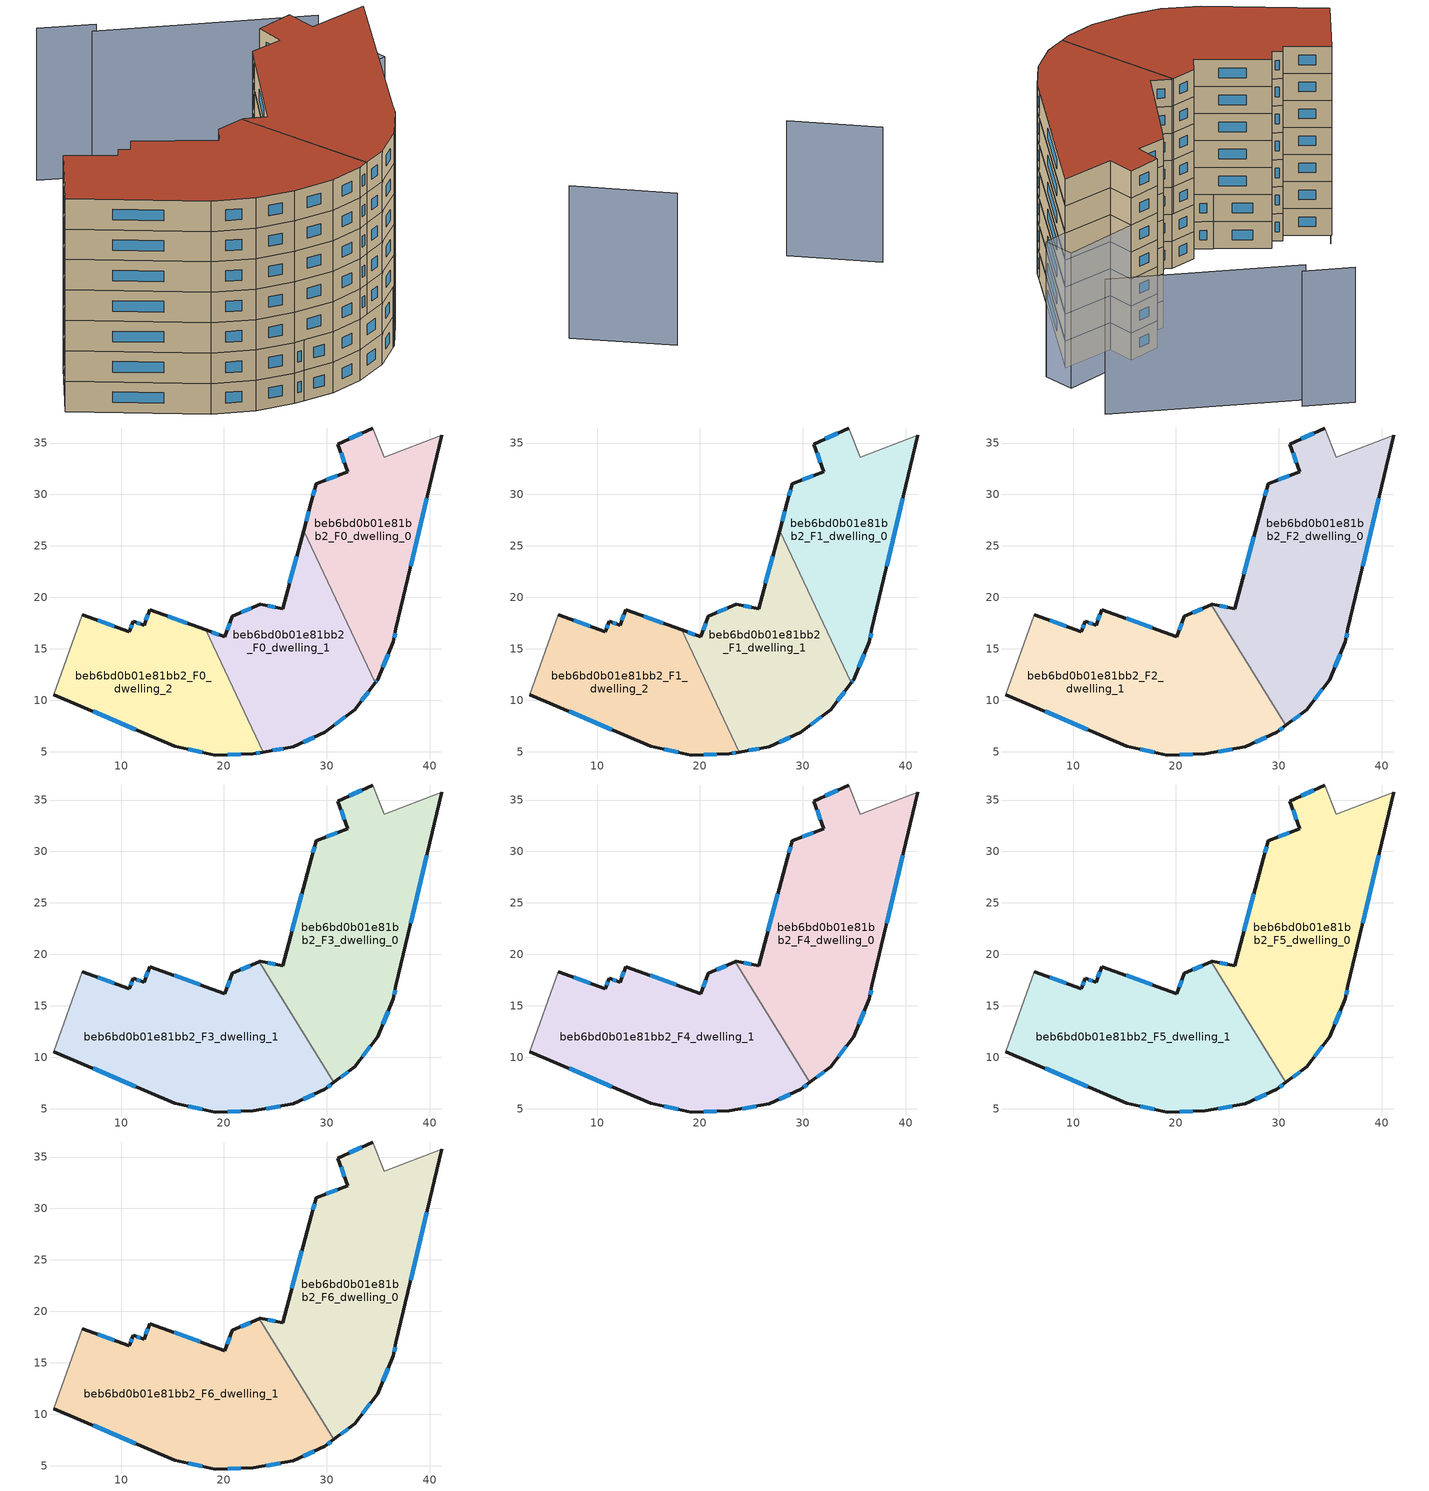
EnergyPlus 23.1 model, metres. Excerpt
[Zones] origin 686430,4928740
beb6bd0b01e81bb2_F0_dwelling_0
 floor ground (EU_floor_Construction): 41.17,35.74 36.71,16.94 36.44,15.68 34.94,12.01 34.69,11.69 27.74,26.5 28.48,29.28 28.97,31.05 32.02,32.22 31.08,34.9 34.48,36.46 35.6,33.6 z0
 wall outside (EU_wall_Construction): 34.48,36.46 31.08,34.9 32.02,32.22 28.97,31.05 28.48,29.28 27.74,26.5 / 34.69,11.69 34.94,12.01 36.44,15.68 36.71,16.94 41.17,35.74 z0:3
 wall adiabatic (EU_wall_Construction): 41.17,35.74 35.6,33.6 34.48,36.46 z0:3
 wall to beb6bd0b01e81bb2_F0_dwelling_1 (EU_wall_Construction): 27.74,26.5 34.69,11.69 z0:3
 window (EU_Window_Construction): 28.24,28.37 27.98,27.4 / 28.82,30.48 28.64,29.85 / 31.03,31.84 29.96,31.43 / 31.39,34.03 31.71,33.09 / 33.37,35.95 32.19,35.41 / 38.16,23.05 39.72,29.62 / 36.53,16.09 36.62,16.53 / 35.42,13.2 35.95,14.48 / 34.77,11.79 34.86,11.9 z0.98:2.02
beb6bd0b01e81bb2_F0_dwelling_1
 floor ground (EU_floor_Construction): 27.74,26.5 34.69,11.69 32.72,9.1 29.8,6.9 26.73,5.48 23.81,4.96 18.23,16.84 20.08,16.17 20.8,18.16 23.55,19.32 25.7,18.88 z0
 wall outside (EU_wall_Construction): 27.74,26.5 25.7,18.88 23.55,19.32 20.8,18.16 20.08,16.17 18.23,16.84 / 23.81,4.96 26.73,5.48 29.8,6.9 32.72,9.1 34.69,11.69 z0:3
 wall to beb6bd0b01e81bb2_F0_dwelling_2 (EU_wall_Construction): 18.23,16.84 23.81,4.96 z0:3
 window (EU_Window_Construction): 19.48,16.39 18.83,16.62 / 20.56,17.51 20.32,16.81 / 22.65,18.94 21.69,18.53 / 25,19.02 24.25,19.17 / 27.08,24.02 26.37,21.35 / 33.37,9.94 34.05,10.85 / 30.75,7.61 31.77,8.38 / 27.73,5.94 28.8,6.43 / 24.76,5.13 25.78,5.31 z0.98:2.02
beb6bd0b01e81bb2_F0_dwelling_2
 floor ground (EU_floor_Construction): 18.23,16.84 23.81,4.96 22.83,4.79 19.17,4.69 15.24,5.53 3.46,10.55 6.23,18.3 10.81,16.65 11.19,17.68 12.23,17.3 12.79,18.82 z0
 wall outside (EU_wall_Construction): 18.23,16.84 12.79,18.82 12.23,17.3 11.19,17.68 10.81,16.65 6.23,18.3 / 3.46,10.55 15.24,5.53 19.17,4.69 22.83,4.79 23.81,4.96 z0:3
 wall adiabatic (EU_wall_Construction): 6.23,18.3 3.46,10.55 z0:3
 window (EU_Window_Construction): 9.33,17.18 7.72,17.76 / 11.06,17.34 10.94,16.98 / 11.89,17.42 11.53,17.55 / 12.61,18.32 12.41,17.79 / 16.46,17.48 14.55,18.17 / 23.15,4.84 23.49,4.9 / 20.36,4.72 21.64,4.75 / 16.52,5.25 17.89,4.96 / 7.3,8.91 11.41,7.16 z0.98:2.02
beb6bd0b01e81bb2_F1_dwelling_0
 floor to beb6bd0b01e81bb2_F0_dwelling_0 (EU_floor_Construction): 41.17,35.74 36.71,16.94 36.44,15.68 34.94,12.01 34.69,11.69 27.74,26.5 28.48,29.28 28.97,31.05 32.02,32.22 31.08,34.9 34.48,36.46 35.6,33.6 z3
 wall outside (EU_wall_Construction): 34.48,36.46 31.08,34.9 32.02,32.22 28.97,31.05 28.48,29.28 27.74,26.5 / 34.69,11.69 34.94,12.01 36.44,15.68 36.71,16.94 41.17,35.74 z3:6
 wall adiabatic (EU_wall_Construction): 41.17,35.74 35.6,33.6 34.48,36.46 z3:6
 wall to beb6bd0b01e81bb2_F1_dwelling_1 (EU_wall_Construction): 27.74,26.5 34.69,11.69 z3:6
 window (EU_Window_Construction): 28.24,28.37 27.98,27.4 / 28.82,30.48 28.64,29.85 / 31.03,31.84 29.96,31.43 / 31.39,34.03 31.71,33.09 / 33.37,35.95 32.19,35.41 / 38.16,23.05 39.72,29.62 / 36.53,16.09 36.62,16.53 / 35.42,13.2 35.95,14.48 / 34.77,11.79 34.86,11.9 z3.98:5.02
beb6bd0b01e81bb2_F1_dwelling_1
 floor to beb6bd0b01e81bb2_F0_dwelling_1 (EU_floor_Construction): 27.74,26.5 34.69,11.69 32.72,9.1 29.79,6.9 26.73,5.48 23.81,4.96 18.23,16.84 20.08,16.17 20.79,18.16 23.54,19.32 25.7,18.88 z3
 wall outside (EU_wall_Construction): 27.74,26.5 25.7,18.88 23.55,19.32 20.8,18.16 20.08,16.17 18.23,16.84 / 23.81,4.96 26.73,5.48 29.8,6.9 32.72,9.1 34.69,11.69 z3:6
 wall to beb6bd0b01e81bb2_F1_dwelling_2 (EU_wall_Construction): 18.23,16.84 23.81,4.96 z3:6
 window (EU_Window_Construction): 19.48,16.39 18.83,16.62 / 20.56,17.51 20.32,16.81 / 22.65,18.94 21.69,18.53 / 25,19.02 24.25,19.17 / 27.08,24.02 26.37,21.35 / 33.37,9.94 34.05,10.85 / 30.75,7.61 31.77,8.38 / 27.73,5.94 28.8,6.43 / 24.76,5.13 25.78,5.31 z3.98:5.02
beb6bd0b01e81bb2_F1_dwelling_2
 floor to beb6bd0b01e81bb2_F0_dwelling_2 (EU_floor_Construction): 18.23,16.84 23.81,4.96 22.83,4.79 19.17,4.69 15.24,5.53 3.46,10.55 6.23,18.3 10.81,16.65 11.19,17.68 12.23,17.3 12.78,18.82 z3
 wall outside (EU_wall_Construction): 18.23,16.84 12.79,18.82 12.23,17.3 11.19,17.68 10.81,16.65 6.23,18.3 / 3.46,10.55 15.24,5.53 19.17,4.69 22.83,4.79 23.81,4.96 z3:6
 wall adiabatic (EU_wall_Construction): 6.23,18.3 3.46,10.55 z3:6
 window (EU_Window_Construction): 9.33,17.18 7.72,17.76 / 11.06,17.34 10.94,16.98 / 11.89,17.42 11.53,17.55 / 12.61,18.32 12.41,17.79 / 16.46,17.48 14.55,18.17 / 23.15,4.84 23.49,4.9 / 20.36,4.72 21.64,4.75 / 16.52,5.25 17.89,4.96 / 7.3,8.91 11.41,7.16 z3.98:5.02
beb6bd0b01e81bb2_F2_dwelling_0
 floor to beb6bd0b01e81bb2_F1_dwelling_0 (EU_floor_Construction): 41.17,35.74 36.71,16.94 36.44,15.68 34.94,12.01 34.69,11.69 27.74,26.5 28.48,29.28 28.97,31.05 32.02,32.22 31.08,34.9 34.48,36.46 35.6,33.6 z6
 floor to beb6bd0b01e81bb2_F1_dwelling_1 (EU_floor_Construction): 27.74,26.5 34.69,11.69 32.72,9.1 30.67,7.55 23.42,19.26 23.54,19.32 25.7,18.88 z6
 wall outside (EU_wall_Construction): 34.48,36.46 31.08,34.9 32.02,32.22 28.97,31.05 28.48,29.28 25.7,18.88 23.55,19.32 23.42,19.26 / 30.67,7.55 32.72,9.1 34.94,12.01 36.44,15.68 36.71,16.94 41.17,35.74 z6:9
 wall adiabatic (EU_wall_Construction): 41.17,35.74 35.6,33.6 34.48,36.46 z6:9
 wall to beb6bd0b01e81bb2_F2_dwelling_1 (EU_wall_Construction): 23.42,19.26 30.67,7.55 z6:9
 window (EU_Window_Construction): 25,19.02 24.25,19.17 / 27.58,25.89 26.61,22.26 / 28.82,30.48 28.64,29.85 / 31.03,31.84 29.96,31.43 / 31.39,34.03 31.71,33.09 / 33.37,35.95 32.19,35.41 / 38.16,23.05 39.72,29.62 / 36.53,16.09 36.62,16.53 / 35.42,13.2 35.95,14.48 / 33.44,10.04 34.22,11.06 / 31.34,8.05 32.06,8.59 z6.98:8.02
beb6bd0b01e81bb2_F2_dwelling_1
 floor to beb6bd0b01e81bb2_F1_dwelling_1 (EU_floor_Construction): 23.42,19.26 30.67,7.55 29.79,6.9 26.73,5.48 23.81,4.96 18.23,16.84 20.08,16.17 20.79,18.16 z6
 floor to beb6bd0b01e81bb2_F1_dwelling_2 (EU_floor_Construction): 18.23,16.84 23.81,4.96 22.83,4.79 19.17,4.69 15.24,5.53 3.46,10.55 6.23,18.3 10.81,16.65 11.19,17.68 12.23,17.3 12.78,18.82 z6
 wall outside (EU_wall_Construction): 3.46,10.55 15.24,5.53 19.17,4.69 22.83,4.79 26.73,5.48 29.8,6.9 30.67,7.55 / 23.42,19.26 20.8,18.16 20.08,16.17 12.79,18.82 12.23,17.3 11.19,17.68 10.81,16.65 6.23,18.3 z6:9
 wall adiabatic (EU_wall_Construction): 6.23,18.3 3.46,10.55 z6:9
 window (EU_Window_Construction): 16.52,5.25 17.89,4.96 / 7.3,8.91 11.41,7.16 / 9.33,17.18 7.72,17.76 / 11.06,17.34 10.94,16.98 / 11.89,17.42 11.53,17.55 / 12.61,18.32 12.41,17.79 / 17.71,17.03 15.16,17.95 / 20.56,17.51 20.32,16.81 / 22.57,18.9 21.65,18.52 / 30.08,7.11 30.39,7.34 / 27.73,5.94 28.8,6.43 / 24.1,5.01 25.47,5.25 / 20.36,4.72 21.64,4.75 z6.98:8.02
beb6bd0b01e81bb2_F3_dwelling_0
 floor to beb6bd0b01e81bb2_F2_dwelling_0 (EU_floor_Construction): 41.17,35.74 36.71,16.94 36.44,15.68 34.94,12.01 32.72,9.1 30.67,7.55 23.42,19.26 23.54,19.32 25.7,18.88 28.48,29.28 28.97,31.05 32.02,32.22 31.08,34.9 34.48,36.46 35.6,33.6 z9
 wall outside (EU_wall_Construction): 34.48,36.46 31.08,34.9 32.02,32.22 28.97,31.05 28.48,29.28 25.7,18.88 23.55,19.32 23.42,19.26 / 30.67,7.55 32.72,9.1 34.94,12.01 36.44,15.68 36.71,16.94 41.17,35.74 z9:12
 wall adiabatic (EU_wall_Construction): 41.17,35.74 35.6,33.6 34.48,36.46 z9:12
 wall to beb6bd0b01e81bb2_F3_dwelling_1 (EU_wall_Construction): 23.42,19.26 30.67,7.55 z9:12
 window (EU_Window_Construction): 25,19.02 24.25,19.17 / 27.58,25.89 26.61,22.26 / 28.82,30.48 28.64,29.85 / 31.03,31.84 29.96,31.43 / 31.39,34.03 31.71,33.09 / 33.37,35.95 32.19,35.41 / 38.16,23.05 39.72,29.62 / 36.53,16.09 36.62,16.53 / 35.42,13.2 35.95,14.48 / 33.44,10.04 34.22,11.06 / 31.34,8.05 32.06,8.59 z9.98:11.02
beb6bd0b01e81bb2_F3_dwelling_1
 floor to beb6bd0b01e81bb2_F2_dwelling_1 (EU_floor_Construction): 23.42,19.26 30.67,7.55 29.79,6.9 26.73,5.48 22.83,4.79 19.17,4.69 15.24,5.53 3.46,10.55 6.23,18.3 10.81,16.65 11.19,17.68 12.23,17.3 12.78,18.82 20.08,16.17 20.79,18.16 z9
 wall outside (EU_wall_Construction): 3.46,10.55 15.24,5.53 19.17,4.69 22.83,4.79 26.73,5.48 29.8,6.9 30.67,7.55 / 23.42,19.26 20.8,18.16 20.08,16.17 12.79,18.82 12.23,17.3 11.19,17.68 10.81,16.65 6.23,18.3 z9:12
 wall adiabatic (EU_wall_Construction): 6.23,18.3 3.46,10.55 z9:12
 window (EU_Window_Construction): 16.52,5.25 17.89,4.96 / 7.3,8.91 11.41,7.16 / 9.33,17.18 7.72,17.76 / 11.06,17.34 10.94,16.98 / 11.89,17.42 11.53,17.55 / 12.61,18.32 12.41,17.79 / 17.71,17.03 15.16,17.95 / 20.56,17.51 20.32,16.81 / 22.57,18.9 21.65,18.52 / 30.08,7.11 30.39,7.34 / 27.73,5.94 28.8,6.43 / 24.1,5.01 25.47,5.25 / 20.36,4.72 21.64,4.75 z9.98:11.02
beb6bd0b01e81bb2_F4_dwelling_0
 floor to beb6bd0b01e81bb2_F3_dwelling_0 (EU_floor_Construction): 41.17,35.74 36.71,16.94 36.44,15.68 34.94,12.01 32.72,9.1 30.67,7.55 23.42,19.26 23.54,19.32 25.7,18.88 28.48,29.28 28.97,31.05 32.02,32.22 31.08,34.9 34.48,36.46 35.6,33.6 z12
 wall outside (EU_wall_Construction): 34.48,36.46 31.08,34.9 32.02,32.22 28.97,31.05 28.48,29.28 25.7,18.88 23.55,19.32 23.42,19.26 / 30.67,7.55 32.72,9.1 34.94,12.01 36.44,15.68 36.71,16.94 41.17,35.74 z12:15
 wall adiabatic (EU_wall_Construction): 41.17,35.74 35.6,33.6 34.48,36.46 z12:15
 wall to beb6bd0b01e81bb2_F4_dwelling_1 (EU_wall_Construction): 23.42,19.26 30.67,7.55 z12:15
 window (EU_Window_Construction): 25,19.02 24.25,19.17 / 27.58,25.89 26.61,22.26 / 28.82,30.48 28.64,29.85 / 31.03,31.84 29.96,31.43 / 31.39,34.03 31.71,33.09 / 33.37,35.95 32.19,35.41 / 38.16,23.05 39.72,29.62 / 36.53,16.09 36.62,16.53 / 35.42,13.2 35.95,14.48 / 33.44,10.04 34.22,11.06 / 31.34,8.05 32.06,8.59 z12.98:14.02
beb6bd0b01e81bb2_F4_dwelling_1
 floor to beb6bd0b01e81bb2_F3_dwelling_1 (EU_floor_Construction): 23.42,19.26 30.67,7.55 29.79,6.9 26.73,5.48 22.83,4.79 19.17,4.69 15.24,5.53 3.46,10.55 6.23,18.3 10.81,16.65 11.19,17.68 12.23,17.3 12.78,18.82 20.08,16.17 20.79,18.16 z12
 wall outside (EU_wall_Construction): 3.46,10.55 15.24,5.53 19.17,4.69 22.83,4.79 26.73,5.48 29.8,6.9 30.67,7.55 / 23.42,19.26 20.8,18.16 20.08,16.17 12.79,18.82 12.23,17.3 11.19,17.68 10.81,16.65 6.23,18.3 z12:15
 wall adiabatic (EU_wall_Construction): 6.23,18.3 3.46,10.55 z12:15
 window (EU_Window_Construction): 16.52,5.25 17.89,4.96 / 7.3,8.91 11.41,7.16 / 9.33,17.18 7.72,17.76 / 11.06,17.34 10.94,16.98 / 11.89,17.42 11.53,17.55 / 12.61,18.32 12.41,17.79 / 17.71,17.03 15.16,17.95 / 20.56,17.51 20.32,16.81 / 22.57,18.9 21.65,18.52 / 30.08,7.11 30.39,7.34 / 27.73,5.94 28.8,6.43 / 24.1,5.01 25.47,5.25 / 20.36,4.72 21.64,4.75 z12.98:14.02
beb6bd0b01e81bb2_F5_dwelling_0
 floor to beb6bd0b01e81bb2_F4_dwelling_0 (EU_floor_Construction): 41.17,35.74 36.71,16.94 36.44,15.68 34.94,12.01 32.72,9.1 30.67,7.55 23.42,19.26 23.54,19.32 25.7,18.88 28.48,29.28 28.97,31.05 32.02,32.22 31.08,34.9 34.48,36.46 35.6,33.6 z15
 wall outside (EU_wall_Construction): 34.48,36.46 31.08,34.9 32.02,32.22 28.97,31.05 28.48,29.28 25.7,18.88 23.55,19.32 23.42,19.26 / 30.67,7.55 32.72,9.1 34.94,12.01 36.44,15.68 36.71,16.94 41.17,35.74 z15:18
 wall adiabatic (EU_wall_Construction): 41.17,35.74 35.6,33.6 34.48,36.46 z15:18
 wall to beb6bd0b01e81bb2_F5_dwelling_1 (EU_wall_Construction): 23.42,19.26 30.67,7.55 z15:18
 window (EU_Window_Construction): 25,19.02 24.25,19.17 / 27.58,25.89 26.61,22.26 / 28.82,30.48 28.64,29.85 / 31.03,31.84 29.96,31.43 / 31.39,34.03 31.71,33.09 / 33.37,35.95 32.19,35.41 / 38.16,23.05 39.72,29.62 / 36.53,16.09 36.62,16.53 / 35.42,13.2 35.95,14.48 / 33.44,10.04 34.22,11.06 / 31.34,8.05 32.06,8.59 z15.98:17.02
beb6bd0b01e81bb2_F5_dwelling_1
 floor to beb6bd0b01e81bb2_F4_dwelling_1 (EU_floor_Construction): 23.42,19.26 30.67,7.55 29.79,6.9 26.73,5.48 22.83,4.79 19.17,4.69 15.24,5.53 3.46,10.55 6.23,18.3 10.81,16.65 11.19,17.68 12.23,17.3 12.78,18.82 20.08,16.17 20.79,18.16 z15
 wall outside (EU_wall_Construction): 3.46,10.55 15.24,5.53 19.17,4.69 22.83,4.79 26.73,5.48 29.8,6.9 30.67,7.55 / 23.42,19.26 20.8,18.16 20.08,16.17 12.79,18.82 12.23,17.3 11.19,17.68 10.81,16.65 6.23,18.3 z15:18
 wall adiabatic (EU_wall_Construction): 6.23,18.3 3.46,10.55 z15:18
 window (EU_Window_Construction): 16.52,5.25 17.89,4.96 / 7.3,8.91 11.41,7.16 / 9.33,17.18 7.72,17.76 / 11.06,17.34 10.94,16.98 / 11.89,17.42 11.53,17.55 / 12.61,18.32 12.41,17.79 / 17.71,17.03 15.16,17.95 / 20.56,17.51 20.32,16.81 / 22.57,18.9 21.65,18.52 / 30.08,7.11 30.39,7.34 / 27.73,5.94 28.8,6.43 / 24.1,5.01 25.47,5.25 / 20.36,4.72 21.64,4.75 z15.98:17.02
beb6bd0b01e81bb2_F6_dwelling_0
 floor to beb6bd0b01e81bb2_F5_dwelling_0 (EU_floor_Construction): 41.17,35.74 36.71,16.94 36.44,15.68 34.94,12.01 32.72,9.1 30.67,7.55 23.42,19.26 23.54,19.32 25.7,18.88 28.48,29.28 28.97,31.05 32.02,32.22 31.08,34.9 34.48,36.46 35.6,33.6 z18
 wall outside (EU_wall_Construction): 34.48,36.46 31.08,34.9 32.02,32.22 28.97,31.05 28.48,29.28 25.7,18.88 23.55,19.32 23.42,19.26 / 30.67,7.55 32.72,9.1 34.94,12.01 36.44,15.68 36.71,16.94 41.17,35.74 z18:21
 wall adiabatic (EU_wall_Construction): 41.17,35.74 35.6,33.6 34.48,36.46 z18:21
 wall to beb6bd0b01e81bb2_F6_dwelling_1 (EU_wall_Construction): 23.42,19.26 30.67,7.55 z18:21
 window (EU_Window_Construction): 25,19.02 24.25,19.17 / 27.58,25.89 26.61,22.26 / 28.82,30.48 28.64,29.85 / 31.03,31.84 29.96,31.43 / 31.39,34.03 31.71,33.09 / 33.37,35.95 32.19,35.41 / 38.16,23.05 39.72,29.62 / 36.53,16.09 36.62,16.53 / 35.42,13.2 35.95,14.48 / 33.44,10.04 34.22,11.06 / 31.34,8.05 32.06,8.59 z18.98:20.02
 roof outside (EU_roof_Construction): 34.94,12.01 36.44,15.68 36.71,16.94 41.17,35.74 35.6,33.6 34.48,36.46 31.08,34.9 32.02,32.22 28.97,31.05 28.48,29.28 25.7,18.88 23.55,19.32 23.42,19.26 30.67,7.55 32.72,9.1 z21
beb6bd0b01e81bb2_F6_dwelling_1
 floor to beb6bd0b01e81bb2_F5_dwelling_1 (EU_floor_Construction): 23.42,19.26 30.67,7.55 29.79,6.9 26.73,5.48 22.83,4.79 19.17,4.69 15.24,5.53 3.46,10.55 6.23,18.3 10.81,16.65 11.19,17.68 12.23,17.3 12.78,18.82 20.08,16.17 20.79,18.16 z18
 wall outside (EU_wall_Construction): 3.46,10.55 15.24,5.53 19.17,4.69 22.83,4.79 26.73,5.48 29.8,6.9 30.67,7.55 / 23.42,19.26 20.8,18.16 20.08,16.17 12.79,18.82 12.23,17.3 11.19,17.68 10.81,16.65 6.23,18.3 z18:21
 wall adiabatic (EU_wall_Construction): 6.23,18.3 3.46,10.55 z18:21
 window (EU_Window_Construction): 16.52,5.25 17.89,4.96 / 7.3,8.91 11.41,7.16 / 9.33,17.18 7.72,17.76 / 11.06,17.34 10.94,16.98 / 11.89,17.42 11.53,17.55 / 12.61,18.32 12.41,17.79 / 17.71,17.03 15.16,17.95 / 20.56,17.51 20.32,16.81 / 22.57,18.9 21.65,18.52 / 30.08,7.11 30.39,7.34 / 27.73,5.94 28.8,6.43 / 24.1,5.01 25.47,5.25 / 20.36,4.72 21.64,4.75 z18.98:20.02
 roof outside (EU_roof_Construction): 29.8,6.9 30.67,7.55 23.42,19.26 20.8,18.16 20.08,16.17 12.79,18.82 12.23,17.3 11.19,17.68 10.81,16.65 6.23,18.3 3.46,10.55 15.24,5.53 19.17,4.69 22.83,4.79 26.73,5.48 z21
shading: 58.18,3.18 49.82,7.88 / 6.99,19.99 3.46,10.55 / 22.23,51.81 17.05,52.95 / 41.02,46.45 21.41,50.66 / 34.32,36.39 42.16,39.99 / 42.16,39.99 43.6,36.85 / 43.6,36.85 35.76,33.25 / 35.76,33.25 34.32,36.39 z0:15
[Building]
EU S2 Campaign: North Axis=0; Terrain=City; Solar Distribution=FullExterior
[Site:Location]
Bologna: Latitude=44.5; Longitude=11.25; Time Zone=1; Elevation=37
[SizingPeriod:WeatherFileDays]
AnnualSizingPeriod: Begin Month=1; Begin Day of Month=1; End Month=12; End Day of Month=31; Day of Week for Start Day=Monday; Use Weather File Daylight Saving Period=No; Use Weather File Rain and Snow Indicators=No
[MATERIAL]
EU_InternalMass_Material: Roughness=MediumRough; Thickness=0.1; Conductivity=1; Density=1800; Specific Heat=900; Thermal Absorptance=0.9; Solar Absorptance=0.7; Visible Absorptance=0.7
[MATERIAL:NOMASS] Roughness=MediumRough; Thermal Absorptance=0.9; Solar Absorptance=0.7; Visible Absorptance=0.7
Name | Thermal Resistance
EU_wall_NoMass | 0.905828
EU_roof_NoMass | 0.37593
EU_floor_NoMass | 0.67114
[WINDOWMATERIAL:SIMPLEGLAZINGSYSTEM]
EU_Window_SimpleGlazing: UFactor=4.52486; Solar Heat Gain Coefficient=0.85; Visible Transmittance=0.85
[CONSTRUCTION]
EU_wall_Construction: EU_wall_NoMass
EU_roof_Construction: EU_roof_NoMass
EU_floor_Construction: EU_floor_NoMass
EU_InternalMass_Construction: EU_InternalMass_Material
EU_Window_Construction: EU_Window_SimpleGlazing
[ZONE] Type=1; Multiplier=1; Ceiling Height=autocalculate; Floor Area=autocalculate; Part of Total Floor Area=Yes
Name | Volume
beb6bd0b01e81bb2_F0_dwelling_0; beb6bd0b01e81bb2_F1_dwelling_0 | 526.942
beb6bd0b01e81bb2_F2_dwelling_0 | 790.43
beb6bd0b01e81bb2_F3_dwelling_0; beb6bd0b01e81bb2_F4_dwelling_0; beb6bd0b01e81bb2_F5_dwelling_0; beb6bd0b01e81bb2_F6_dwelling_0 | 790.437
beb6bd0b01e81bb2_F0_dwelling_1 | 526.95
beb6bd0b01e81bb2_F1_dwelling_1 | 526.948
beb6bd0b01e81bb2_F2_dwelling_1 | 790.395
beb6bd0b01e81bb2_F3_dwelling_1; beb6bd0b01e81bb2_F4_dwelling_1; beb6bd0b01e81bb2_F5_dwelling_1; beb6bd0b01e81bb2_F6_dwelling_1 | 790.4
beb6bd0b01e81bb2_F0_dwelling_2 | 526.937
beb6bd0b01e81bb2_F1_dwelling_2 | 526.939
[INTERNALMASS] Construction=EU_InternalMass_Construction
Name | Zone or ZoneList | Surface Area
beb6bd0b01e81bb2_F0_dwelling_0_EU_InternalMass | beb6bd0b01e81bb2_F0_dwelling_0 | 175.647
beb6bd0b01e81bb2_F0_dwelling_1_EU_InternalMass | beb6bd0b01e81bb2_F0_dwelling_1 | 175.65
beb6bd0b01e81bb2_F0_dwelling_2_EU_InternalMass | beb6bd0b01e81bb2_F0_dwelling_2 | 175.646
beb6bd0b01e81bb2_F1_dwelling_0_EU_InternalMass | beb6bd0b01e81bb2_F1_dwelling_0 | 175.647
beb6bd0b01e81bb2_F1_dwelling_1_EU_InternalMass | beb6bd0b01e81bb2_F1_dwelling_1 | 175.65
beb6bd0b01e81bb2_F1_dwelling_2_EU_InternalMass | beb6bd0b01e81bb2_F1_dwelling_2 | 175.646
beb6bd0b01e81bb2_F2_dwelling_0_EU_InternalMass | beb6bd0b01e81bb2_F2_dwelling_0 | 263.479
beb6bd0b01e81bb2_F2_dwelling_1_EU_InternalMass | beb6bd0b01e81bb2_F2_dwelling_1 | 263.466
beb6bd0b01e81bb2_F3_dwelling_0_EU_InternalMass | beb6bd0b01e81bb2_F3_dwelling_0 | 263.479
beb6bd0b01e81bb2_F3_dwelling_1_EU_InternalMass | beb6bd0b01e81bb2_F3_dwelling_1 | 263.466
beb6bd0b01e81bb2_F4_dwelling_0_EU_InternalMass | beb6bd0b01e81bb2_F4_dwelling_0 | 263.479
beb6bd0b01e81bb2_F4_dwelling_1_EU_InternalMass | beb6bd0b01e81bb2_F4_dwelling_1 | 263.466
beb6bd0b01e81bb2_F5_dwelling_0_EU_InternalMass | beb6bd0b01e81bb2_F5_dwelling_0 | 263.479
beb6bd0b01e81bb2_F5_dwelling_1_EU_InternalMass | beb6bd0b01e81bb2_F5_dwelling_1 | 263.466
beb6bd0b01e81bb2_F6_dwelling_0_EU_InternalMass | beb6bd0b01e81bb2_F6_dwelling_0 | 263.479
beb6bd0b01e81bb2_F6_dwelling_1_EU_InternalMass | beb6bd0b01e81bb2_F6_dwelling_1 | 263.466
[OTHEREQUIPMENT] Fuel Type=Electricity; Design Level Calculation Method=Watts/Area; Power per Zone Floor Area=1; Fraction Latent=0; Fraction Radiant=0; Fraction Lost=0; Carbon Dioxide Generation Rate=0; EndUse Subcategory=EU_Step8_InternalGains
Name | Zone or ZoneList or Space or SpaceList | Schedule
EU_Step8_InternalGain_beb6bd0b01e81bb2_F0_dwelling_0_f000 | beb6bd0b01e81bb2_F0_dwelling_0 | EU_Step8_GainSchedule_beb6bd0b01e81bb2_F0_dwelling_0_f000
EU_Step8_InternalGain_beb6bd0b01e81bb2_F0_dwelling_1_f000 | beb6bd0b01e81bb2_F0_dwelling_1 | EU_Step8_GainSchedule_beb6bd0b01e81bb2_F0_dwelling_1_f000
EU_Step8_InternalGain_beb6bd0b01e81bb2_F0_dwelling_2_f000 | beb6bd0b01e81bb2_F0_dwelling_2 | EU_Step8_GainSchedule_beb6bd0b01e81bb2_F0_dwelling_2_f000
EU_Step8_InternalGain_beb6bd0b01e81bb2_F1_dwelling_0_f000 | beb6bd0b01e81bb2_F1_dwelling_0 | EU_Step8_GainSchedule_beb6bd0b01e81bb2_F1_dwelling_0_f000
EU_Step8_InternalGain_beb6bd0b01e81bb2_F1_dwelling_1_f000 | beb6bd0b01e81bb2_F1_dwelling_1 | EU_Step8_GainSchedule_beb6bd0b01e81bb2_F1_dwelling_1_f000
EU_Step8_InternalGain_beb6bd0b01e81bb2_F1_dwelling_2_f000 | beb6bd0b01e81bb2_F1_dwelling_2 | EU_Step8_GainSchedule_beb6bd0b01e81bb2_F1_dwelling_2_f000
EU_Step8_InternalGain_beb6bd0b01e81bb2_F2_dwelling_0_f000 | beb6bd0b01e81bb2_F2_dwelling_0 | EU_Step8_GainSchedule_beb6bd0b01e81bb2_F2_dwelling_0_f000
EU_Step8_InternalGain_beb6bd0b01e81bb2_F2_dwelling_1_f000 | beb6bd0b01e81bb2_F2_dwelling_1 | EU_Step8_GainSchedule_beb6bd0b01e81bb2_F2_dwelling_1_f000
EU_Step8_InternalGain_beb6bd0b01e81bb2_F3_dwelling_0_f000 | beb6bd0b01e81bb2_F3_dwelling_0 | EU_Step8_GainSchedule_beb6bd0b01e81bb2_F3_dwelling_0_f000
EU_Step8_InternalGain_beb6bd0b01e81bb2_F3_dwelling_1_f000 | beb6bd0b01e81bb2_F3_dwelling_1 | EU_Step8_GainSchedule_beb6bd0b01e81bb2_F3_dwelling_1_f000
EU_Step8_InternalGain_beb6bd0b01e81bb2_F4_dwelling_0_f000 | beb6bd0b01e81bb2_F4_dwelling_0 | EU_Step8_GainSchedule_beb6bd0b01e81bb2_F4_dwelling_0_f000
EU_Step8_InternalGain_beb6bd0b01e81bb2_F4_dwelling_1_f000 | beb6bd0b01e81bb2_F4_dwelling_1 | EU_Step8_GainSchedule_beb6bd0b01e81bb2_F4_dwelling_1_f000
EU_Step8_InternalGain_beb6bd0b01e81bb2_F5_dwelling_0_f000 | beb6bd0b01e81bb2_F5_dwelling_0 | EU_Step8_GainSchedule_beb6bd0b01e81bb2_F5_dwelling_0_f000
EU_Step8_InternalGain_beb6bd0b01e81bb2_F5_dwelling_1_f000 | beb6bd0b01e81bb2_F5_dwelling_1 | EU_Step8_GainSchedule_beb6bd0b01e81bb2_F5_dwelling_1_f000
EU_Step8_InternalGain_beb6bd0b01e81bb2_F6_dwelling_0_f000 | beb6bd0b01e81bb2_F6_dwelling_0 | EU_Step8_GainSchedule_beb6bd0b01e81bb2_F6_dwelling_0_f000
EU_Step8_InternalGain_beb6bd0b01e81bb2_F6_dwelling_1_f000 | beb6bd0b01e81bb2_F6_dwelling_1 | EU_Step8_GainSchedule_beb6bd0b01e81bb2_F6_dwelling_1_f000
[ZONEVENTILATION:DESIGNFLOWRATE] Schedule=EU_AlwaysOn; Design Flow Rate Calculation Method=AirChanges/Hour; Air Changes per Hour=0.73129; Ventilation Type=Natural; Fan Pressure Rise=0; Fan Total Efficiency=1; Constant Term Coefficient=1; Temperature Term Coefficient=0; Velocity Term Coefficient=0; Velocity Squared Term Coefficient=0; Minimum Indoor Temperature=-100; Maximum Indoor Temperature=100; Delta Temperature=-100; Minimum Outdoor Temperature=-100; Maximum Outdoor Temperature=100; Maximum Wind Speed=40
Name | Zone or ZoneList or Space or SpaceList
EU_ConstantAir_beb6bd0b01e81bb2_F0_dwelling_0 | beb6bd0b01e81bb2_F0_dwelling_0
EU_ConstantAir_beb6bd0b01e81bb2_F0_dwelling_1 | beb6bd0b01e81bb2_F0_dwelling_1
EU_ConstantAir_beb6bd0b01e81bb2_F0_dwelling_2 | beb6bd0b01e81bb2_F0_dwelling_2
EU_ConstantAir_beb6bd0b01e81bb2_F1_dwelling_0 | beb6bd0b01e81bb2_F1_dwelling_0
EU_ConstantAir_beb6bd0b01e81bb2_F1_dwelling_1 | beb6bd0b01e81bb2_F1_dwelling_1
EU_ConstantAir_beb6bd0b01e81bb2_F1_dwelling_2 | beb6bd0b01e81bb2_F1_dwelling_2
EU_ConstantAir_beb6bd0b01e81bb2_F2_dwelling_0 | beb6bd0b01e81bb2_F2_dwelling_0
EU_ConstantAir_beb6bd0b01e81bb2_F2_dwelling_1 | beb6bd0b01e81bb2_F2_dwelling_1
EU_ConstantAir_beb6bd0b01e81bb2_F3_dwelling_0 | beb6bd0b01e81bb2_F3_dwelling_0
EU_ConstantAir_beb6bd0b01e81bb2_F3_dwelling_1 | beb6bd0b01e81bb2_F3_dwelling_1
EU_ConstantAir_beb6bd0b01e81bb2_F4_dwelling_0 | beb6bd0b01e81bb2_F4_dwelling_0
EU_ConstantAir_beb6bd0b01e81bb2_F4_dwelling_1 | beb6bd0b01e81bb2_F4_dwelling_1
EU_ConstantAir_beb6bd0b01e81bb2_F5_dwelling_0 | beb6bd0b01e81bb2_F5_dwelling_0
EU_ConstantAir_beb6bd0b01e81bb2_F5_dwelling_1 | beb6bd0b01e81bb2_F5_dwelling_1
EU_ConstantAir_beb6bd0b01e81bb2_F6_dwelling_0 | beb6bd0b01e81bb2_F6_dwelling_0
EU_ConstantAir_beb6bd0b01e81bb2_F6_dwelling_1 | beb6bd0b01e81bb2_F6_dwelling_1
[HVACTEMPLATE:THERMOSTAT] Constant Heating Setpoint=20; Constant Cooling Setpoint=50
EU_HeatOnly_beb6bd0b01e81bb2_F0_dwelling_0; EU_HeatOnly_beb6bd0b01e81bb2_F0_dwelling_1; EU_HeatOnly_beb6bd0b01e81bb2_F0_dwelling_2; EU_HeatOnly_beb6bd0b01e81bb2_F1_dwelling_0; EU_HeatOnly_beb6bd0b01e81bb2_F1_dwelling_1; EU_HeatOnly_beb6bd0b01e81bb2_F1_dwelling_2; EU_HeatOnly_beb6bd0b01e81bb2_F2_dwelling_0; EU_HeatOnly_beb6bd0b01e81bb2_F2_dwelling_1; EU_HeatOnly_beb6bd0b01e81bb2_F3_dwelling_0; EU_HeatOnly_beb6bd0b01e81bb2_F3_dwelling_1; EU_HeatOnly_beb6bd0b01e81bb2_F4_dwelling_0; EU_HeatOnly_beb6bd0b01e81bb2_F4_dwelling_1; EU_HeatOnly_beb6bd0b01e81bb2_F5_dwelling_0; EU_HeatOnly_beb6bd0b01e81bb2_F5_dwelling_1; EU_HeatOnly_beb6bd0b01e81bb2_F6_dwelling_0; EU_HeatOnly_beb6bd0b01e81bb2_F6_dwelling_1
[HVACTEMPLATE:ZONE:IDEALLOADSAIRSYSTEM] System Availability Schedule=EU_AlwaysOn; Maximum Heating Supply Air Temperature=50; Minimum Cooling Supply Air Temperature=13; Maximum Heating Supply Air Humidity Ratio=0.0156; Minimum Cooling Supply Air Humidity Ratio=0.0077; Heating Limit=NoLimit; Cooling Limit=NoLimit; Heating Availability Schedule=EU_AlwaysOn; Cooling Availability Schedule=EU_CoolingOff; Dehumidification Control Type=ConstantSensibleHeatRatio; Cooling Sensible Heat Ratio=0.7; Dehumidification Setpoint=60; Humidification Control Type=None; Humidification Setpoint=30; Outdoor Air Method=None; Outdoor Air Flow Rate per Person=0.00944; Outdoor Air Flow Rate per Zone Floor Area=0; Outdoor Air Flow Rate per Zone=0; Demand Controlled Ventilation Type=None; Outdoor Air Economizer Type=NoEconomizer; Heat Recovery Type=None; Sensible Heat Recovery Effectiveness=0.7; Latent Heat Recovery Effectiveness=0.65
Name | Template Thermostat
beb6bd0b01e81bb2_F0_dwelling_0 | EU_HeatOnly_beb6bd0b01e81bb2_F0_dwelling_0
beb6bd0b01e81bb2_F0_dwelling_1 | EU_HeatOnly_beb6bd0b01e81bb2_F0_dwelling_1
beb6bd0b01e81bb2_F0_dwelling_2 | EU_HeatOnly_beb6bd0b01e81bb2_F0_dwelling_2
beb6bd0b01e81bb2_F1_dwelling_0 | EU_HeatOnly_beb6bd0b01e81bb2_F1_dwelling_0
beb6bd0b01e81bb2_F1_dwelling_1 | EU_HeatOnly_beb6bd0b01e81bb2_F1_dwelling_1
beb6bd0b01e81bb2_F1_dwelling_2 | EU_HeatOnly_beb6bd0b01e81bb2_F1_dwelling_2
beb6bd0b01e81bb2_F2_dwelling_0 | EU_HeatOnly_beb6bd0b01e81bb2_F2_dwelling_0
beb6bd0b01e81bb2_F2_dwelling_1 | EU_HeatOnly_beb6bd0b01e81bb2_F2_dwelling_1
beb6bd0b01e81bb2_F3_dwelling_0 | EU_HeatOnly_beb6bd0b01e81bb2_F3_dwelling_0
beb6bd0b01e81bb2_F3_dwelling_1 | EU_HeatOnly_beb6bd0b01e81bb2_F3_dwelling_1
beb6bd0b01e81bb2_F4_dwelling_0 | EU_HeatOnly_beb6bd0b01e81bb2_F4_dwelling_0
beb6bd0b01e81bb2_F4_dwelling_1 | EU_HeatOnly_beb6bd0b01e81bb2_F4_dwelling_1
beb6bd0b01e81bb2_F5_dwelling_0 | EU_HeatOnly_beb6bd0b01e81bb2_F5_dwelling_0
beb6bd0b01e81bb2_F5_dwelling_1 | EU_HeatOnly_beb6bd0b01e81bb2_F5_dwelling_1
beb6bd0b01e81bb2_F6_dwelling_0 | EU_HeatOnly_beb6bd0b01e81bb2_F6_dwelling_0
beb6bd0b01e81bb2_F6_dwelling_1 | EU_HeatOnly_beb6bd0b01e81bb2_F6_dwelling_1
[SIZING:ZONE] Zone Cooling Design Supply Air Temperature Input Method=SupplyAirTemperature; Zone Cooling Design Supply Air Temperature=13; Zone Heating Design Supply Air Temperature Input Method=SupplyAirTemperature; Zone Heating Design Supply Air Temperature=50; Zone Cooling Design Supply Air Humidity Ratio=0.008; Zone Heating Design Supply Air Humidity Ratio=0.008; Cooling Design Air Flow Method=DesignDay; Cooling Design Air Flow Rate=0; Cooling Minimum Air Flow per Zone Floor Area=0.000762; Cooling Minimum Air Flow=0; Cooling Minimum Air Flow Fraction=0.2; Heating Design Air Flow Method=DesignDay; Heating Design Air Flow Rate=0; Heating Maximum Air Flow per Zone Floor Area=0.002032; Heating Maximum Air Flow=0.141576; Heating Maximum Air Flow Fraction=0.3; Account for Dedicated Outdoor Air System=No; Dedicated Outdoor Air System Control Strategy=NeutralSupplyAir; Dedicated Outdoor Air Low Setpoint Temperature for Design=autosize; Dedicated Outdoor Air High Setpoint Temperature for Design=autosize; Zone Load Sizing Method=Sensible Load Only No Latent Load; Zone Latent Cooling Design Supply Air Humidity Ratio Input Method=HumidityRatioDifference; Zone Cooling Design Supply Air Humidity Ratio Difference=0.005; Zone Latent Heating Design Supply Air Humidity Ratio Input Method=HumidityRatioDifference; Zone Humidification Design Supply Air Humidity Ratio Difference=0.005
beb6bd0b01e81bb2_F0_dwelling_0; beb6bd0b01e81bb2_F0_dwelling_1; beb6bd0b01e81bb2_F0_dwelling_2; beb6bd0b01e81bb2_F1_dwelling_0; beb6bd0b01e81bb2_F1_dwelling_1; beb6bd0b01e81bb2_F1_dwelling_2; beb6bd0b01e81bb2_F2_dwelling_0; beb6bd0b01e81bb2_F2_dwelling_1; beb6bd0b01e81bb2_F3_dwelling_0; beb6bd0b01e81bb2_F3_dwelling_1; beb6bd0b01e81bb2_F4_dwelling_0; beb6bd0b01e81bb2_F4_dwelling_1; beb6bd0b01e81bb2_F5_dwelling_0; beb6bd0b01e81bb2_F5_dwelling_1; beb6bd0b01e81bb2_F6_dwelling_0; beb6bd0b01e81bb2_F6_dwelling_1
[SCHEDULE:CONSTANT]
Name | Hourly Value
EU_AlwaysOn | 1
EU_CoolingOff | 0
[SCHEDULE:FILE] Column Number=1; Rows to Skip at Top=0; Number of Hours of Data=8760; Column Separator=Comma; Interpolate to Timestep=No; Minutes per Item=60; Adjust Schedule for Daylight Savings=Yes
Name | File
EU_Step8_GainSchedule_beb6bd0b01e81bb2_F0_dwelling_0_f000 | ../../schedules/beb6bd0b01e81bb2/beb6bd0b01e81bb2_F0_dwelling_0_f000_gain.csv
EU_Step8_GainSchedule_beb6bd0b01e81bb2_F0_dwelling_1_f000 | ../../schedules/beb6bd0b01e81bb2/beb6bd0b01e81bb2_F0_dwelling_1_f000_gain.csv
EU_Step8_GainSchedule_beb6bd0b01e81bb2_F0_dwelling_2_f000 | ../../schedules/beb6bd0b01e81bb2/beb6bd0b01e81bb2_F0_dwelling_2_f000_gain.csv
EU_Step8_GainSchedule_beb6bd0b01e81bb2_F1_dwelling_0_f000 | ../../schedules/beb6bd0b01e81bb2/beb6bd0b01e81bb2_F1_dwelling_0_f000_gain.csv
EU_Step8_GainSchedule_beb6bd0b01e81bb2_F1_dwelling_1_f000 | ../../schedules/beb6bd0b01e81bb2/beb6bd0b01e81bb2_F1_dwelling_1_f000_gain.csv
EU_Step8_GainSchedule_beb6bd0b01e81bb2_F1_dwelling_2_f000 | ../../schedules/beb6bd0b01e81bb2/beb6bd0b01e81bb2_F1_dwelling_2_f000_gain.csv
EU_Step8_GainSchedule_beb6bd0b01e81bb2_F2_dwelling_0_f000 | ../../schedules/beb6bd0b01e81bb2/beb6bd0b01e81bb2_F2_dwelling_0_f000_gain.csv
EU_Step8_GainSchedule_beb6bd0b01e81bb2_F2_dwelling_1_f000 | ../../schedules/beb6bd0b01e81bb2/beb6bd0b01e81bb2_F2_dwelling_1_f000_gain.csv
EU_Step8_GainSchedule_beb6bd0b01e81bb2_F3_dwelling_0_f000 | ../../schedules/beb6bd0b01e81bb2/beb6bd0b01e81bb2_F3_dwelling_0_f000_gain.csv
EU_Step8_GainSchedule_beb6bd0b01e81bb2_F3_dwelling_1_f000 | ../../schedules/beb6bd0b01e81bb2/beb6bd0b01e81bb2_F3_dwelling_1_f000_gain.csv
EU_Step8_GainSchedule_beb6bd0b01e81bb2_F4_dwelling_0_f000 | ../../schedules/beb6bd0b01e81bb2/beb6bd0b01e81bb2_F4_dwelling_0_f000_gain.csv
EU_Step8_GainSchedule_beb6bd0b01e81bb2_F4_dwelling_1_f000 | ../../schedules/beb6bd0b01e81bb2/beb6bd0b01e81bb2_F4_dwelling_1_f000_gain.csv
EU_Step8_GainSchedule_beb6bd0b01e81bb2_F5_dwelling_0_f000 | ../../schedules/beb6bd0b01e81bb2/beb6bd0b01e81bb2_F5_dwelling_0_f000_gain.csv
EU_Step8_GainSchedule_beb6bd0b01e81bb2_F5_dwelling_1_f000 | ../../schedules/beb6bd0b01e81bb2/beb6bd0b01e81bb2_F5_dwelling_1_f000_gain.csv
EU_Step8_GainSchedule_beb6bd0b01e81bb2_F6_dwelling_0_f000 | ../../schedules/beb6bd0b01e81bb2/beb6bd0b01e81bb2_F6_dwelling_0_f000_gain.csv
EU_Step8_GainSchedule_beb6bd0b01e81bb2_F6_dwelling_1_f000 | ../../schedules/beb6bd0b01e81bb2/beb6bd0b01e81bb2_F6_dwelling_1_f000_gain.csv
